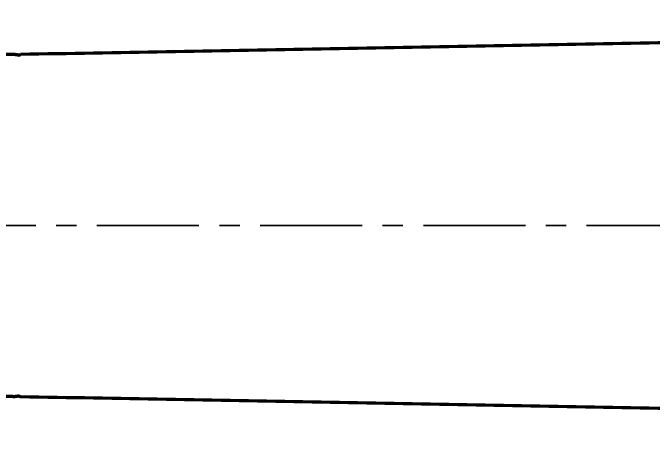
# Model space of a CAD drawing. Extents: x 20019 to 20439, y -1659 to -1362.
# Drawn here: x 20245.3 to 20300.2, y -1596.8 to -1560.4 of the extents above; entities that cross this region are included whole.
import ezdxf

# ---------------------------------------------------------------- set-up
doc = ezdxf.new("R2010")
doc.units = 0
doc.header["$LTSCALE"] = 7
doc.header["$MEASUREMENT"] = 0
doc.linetypes.add('CENTER', pattern=[2, 1.25, -0.25, 0.25, -0.25])
doc.layers.add('1', color=7, linetype='CONTINUOUS', true_color=0xffffff)

msp = doc.modelspace()

# ---------------------------------------------------------------- linework, layer by layer
at = {"layer": '1', "color": 1, "linetype": 'CENTER', "lineweight": 35}
msp.add_line((20182.484, -1578.584), (20365.19, -1578.584), dxfattribs=at)
at = {"layer": '1', "color": 7, "linetype": 'Continuous', "lineweight": 70}
for points, knots in [([(20245.287, -1563.932), (20244.933, -1563.933), (20244.005, -1563.928), (20242.487, -1563.879), (20240.736, -1563.757), (20238.983, -1563.583), (20237.232, -1563.364), (20235.531, -1562.887), (20233.919, -1562.16), (20232.571, -1561.294), (20231.795, -1560.642), (20231.486, -1560.352)], [0, 0, 0, 0, 0.074147, 0.194058, 0.313969, 0.433881, 0.553792, 0.673704, 0.793615, 0.913527, 1, 1, 1, 1]), ([(20245.287, -1593.237), (20244.771, -1593.234), (20243.512, -1593.248), (20241.49, -1593.343), (20239.232, -1593.557), (20236.979, -1593.826), (20234.815, -1594.539), (20232.969, -1595.565), (20231.917, -1596.412), (20231.486, -1596.816)], [0, 0, 0, 0, 0.108381, 0.262563, 0.416745, 0.570927, 0.72511, 0.879292, 1, 1, 1, 1]), ([(20245.765, -1593.175), (20245.766, -1593.176), (20245.772, -1593.181), (20245.783, -1593.189), (20245.797, -1593.199), (20245.811, -1593.208), (20245.825, -1593.216), (20245.839, -1593.223), (20245.854, -1593.229), (20245.868, -1593.234), (20245.882, -1593.238), (20245.896, -1593.241), (20245.91, -1593.243), (20245.922, -1593.244), (20245.928, -1593.244), (20245.93, -1593.244)], [0, 0, 0, 0, 0.022427, 0.108303, 0.194134, 0.279916, 0.365645, 0.451319, 0.536934, 0.622486, 0.707972, 0.793388, 0.878732, 0.963999, 1, 1, 1, 1])]:
    msp.add_open_spline(points, degree=3, knots=knots, dxfattribs=at)
for points, degree in [([(20345.961, -1562.12), (20245.93, -1563.925)], 1), ([(20245.765, -1563.994), (20245.534, -1563.93), (20245.273, -1563.932)], 2), ([(20245.765, -1563.994), (20245.82, -1563.949), (20245.875, -1563.926), (20245.93, -1563.925)], 3), ([(20245.273, -1593.237), (20245.534, -1593.238), (20245.765, -1593.175)], 2), ([(20245.93, -1593.244), (20345.961, -1595.049)], 1)]:
    msp.add_open_spline(points, degree=degree, dxfattribs=at)

doc.saveas('drawing.dxf')
